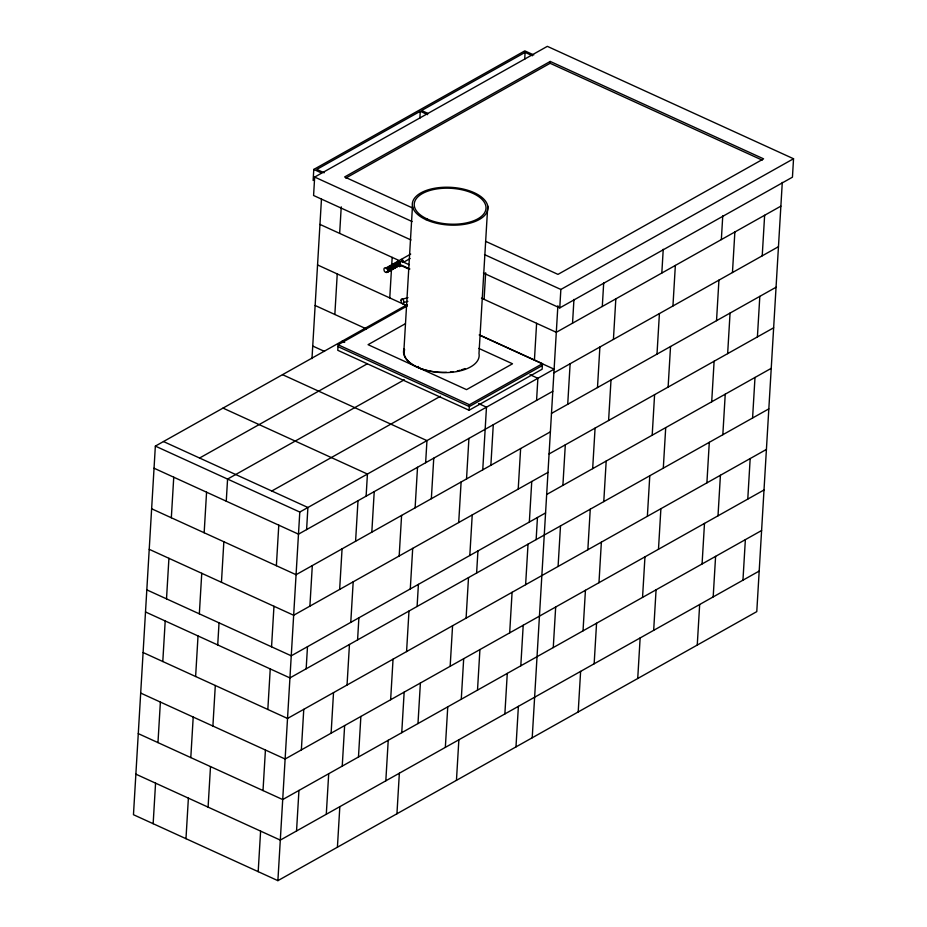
<?xml version="1.0" encoding="UTF-8"?>
<svg xmlns="http://www.w3.org/2000/svg" width="927" height="927" viewBox="0 0 927 927"><rect width="100%" height="100%" fill="white"/><g stroke="black" fill="none" stroke-linecap="round" stroke-linejoin="round"><path stroke-width="1.39" d="M407.185 304.635L155.354 446.107L133.465 814.706L277.891 880.65L756.78 611.623L782.284 182.387M153.152 823.697L155.562 783.153M157.972 742.608L160.383 702.063M162.793 661.519L165.203 620.963M166.512 598.854L168.923 558.309M171.333 517.764L173.743 477.208M185.979 838.692L188.39 798.135M190.8 757.591L193.21 717.046M195.62 676.501L198.03 635.957M199.34 613.836L201.75 573.292M204.16 532.747L206.57 492.202M208.088 807.127L210.499 766.583M212.897 726.038L215.307 685.493M217.718 644.949L219.039 622.828M221.449 582.283L223.847 541.739M226.258 501.194L227.578 479.074L404.334 379.769M258.193 871.658L260.603 831.113M263.013 790.569L265.423 750.024M267.833 709.468L270.244 668.923M271.553 646.814L273.963 606.258M276.373 565.713L278.784 525.169M313.129 180.487L313.789 169.432L524.821 50.869L533.755 54.948M483.407 273.036L559.769 307.903L792.446 177.184L793.535 158.749L547.347 46.35L314.67 177.069L313.581 195.493L410.997 239.977M277.891 880.65L299.792 512.052L554.114 369.166L479.271 335.006M311.982 358.622L321.46 199.235M306.594 529.607L307.903 507.486L163.476 441.542M296.536 830.986L298.946 790.441M301.356 749.897L303.766 709.34M306.165 668.796L307.486 646.687M309.896 606.131L312.306 565.586M334.844 314.485L337.243 273.94M339.653 233.395L341.24 206.837M407.382 305.864L338.112 344.774L337.787 350.302L469.085 410.255L542.133 369.213L542.469 363.685L479.444 334.914M326.292 814.265L328.703 773.721M331.113 733.176L333.523 692.631M339.653 589.421L342.063 548.865M337.416 847.208L339.827 806.664M342.237 766.119L344.635 725.574M347.046 685.03L349.456 644.485M350.777 622.365L353.187 581.82M355.586 541.275L357.996 500.719M357.579 639.92L358.888 617.799M366.119 496.165L367.428 474.045L223.001 408.1M358.471 757L360.87 716.455M371.82 532.156L374.23 491.6M389.769 297.926L391.426 269.954M391.762 264.369L392.179 257.382M399.908 262.156L397.938 261.252C400.105 261.854 400.626 266.628 397.671 265.678L399.641 266.582L399.908 262.156L403.152 260.336L401.182 259.433A2.561 1.75 60.7 0 1 402.538 260.719M403.708 353.766L412.469 206.327M419.861 118.192L420.267 111.275L427.648 114.647M385.817 780.824L388.228 740.279M390.638 699.734L393.048 659.19M399.178 555.98L401.588 515.435M396.941 813.767L399.352 773.222M401.75 732.678L404.16 692.133M406.571 651.588L408.981 611.044M410.29 588.923L412.7 548.378M415.111 507.834L417.521 467.289M417.104 606.478L418.413 584.369M425.644 462.724L426.953 440.615L282.526 374.67M417.984 723.558L420.394 683.014M431.345 498.714L433.755 458.17M445.342 747.382L447.753 706.837M450.163 666.293L452.573 625.748M458.703 522.538L461.113 481.994M469.085 410.255L469.421 404.728L542.469 363.685M466.524 478.958L468.923 438.401M487.753 206.061L478.992 353.5A37.868 18.876 3.4 0 1 440.024 372.469A37.868 18.876 3.4 0 1 404.045 348.853M484.091 299.34L485.667 272.77M456.455 780.337L458.865 739.792M461.275 699.236L463.685 658.691M466.096 618.147L468.506 577.602M469.815 555.482L472.225 514.937M476.617 573.037L477.938 550.928M482.747 469.838L486.478 407.173L478.599 403.569M477.509 690.117L479.919 649.572M490.87 465.273L493.28 424.728M524.694 59.293L525.111 52.376L532.492 55.747M504.867 713.952L507.278 673.396M509.676 632.851L512.086 592.307M518.216 489.097L520.626 448.552M345.759 178.088L550.128 63.291L550.232 61.449L763.605 158.853L557.973 274.38L485.539 241.298M534.45 359.676L536.606 323.314M515.98 746.895L518.39 706.351M520.8 665.806L523.21 625.25M525.621 584.705L528.031 544.161M529.34 522.052L531.75 481.495M536.571 400.406L537.88 378.286L530.001 374.693M536.142 539.607L537.451 517.486M532.214 737.776L557.88 305.748M559.769 307.903L560.858 289.467L793.535 158.749M553.268 647.567L555.679 607.011M558.089 566.467L560.499 525.922M562.898 485.377L565.308 444.833M567.718 404.288L570.128 363.743M572.538 323.187L573.952 299.421M578.205 711.936L580.615 671.391M583.025 630.847L585.435 590.302M587.845 549.746L590.256 509.201M592.666 468.656L595.076 428.112M597.486 387.567L599.885 347.022M602.295 306.478L603.709 282.7M594.149 663.79L596.559 623.245M598.969 582.701L601.368 542.156M603.778 501.6L606.188 461.055M608.599 420.51L611.009 379.966M613.419 339.421L615.829 298.876M637.73 678.494L640.14 637.95M642.55 597.405L644.96 556.86M647.37 516.316L649.781 475.76M652.191 435.215L654.589 394.67M657 354.126L659.41 313.581M661.82 273.036L663.234 249.27M653.674 630.348L656.073 589.804M658.483 549.259L660.893 508.714M663.303 468.17L665.713 427.614M668.124 387.069L670.534 346.524M672.944 305.98L675.354 265.435M697.255 645.053L699.665 604.508M702.075 563.964L704.485 523.419M706.895 482.874L709.294 442.33M711.704 401.785L714.114 361.229M716.525 320.684L718.935 280.139M721.345 239.595L722.759 215.829M713.187 596.907L715.598 556.362M718.008 515.818L720.418 475.273M722.828 434.728L725.238 394.184M727.649 353.639L730.059 313.083M732.457 272.538L734.868 231.993M742.956 580.186L745.366 539.641M747.776 499.097L750.175 458.552M752.585 418.007L754.995 377.463M757.405 336.918L759.816 296.362M762.226 255.817L764.636 215.273M386.038 267.938C391.124 270.881 384.102 275.203 383.929 269.259A2.561 1.75 60.7 0 1 386.038 267.938L410.707 254.079M420.267 111.275L316.779 169.421L324.16 172.793M525.111 52.376L421.623 110.522L427.776 113.326M550.232 61.449L344.612 176.964L413.094 208.227M386.536 268.251L398.448 261.565M386.999 268.691L398.911 262.005M387.393 269.224L399.294 262.538M387.671 269.827L399.583 263.141M387.834 270.452L399.746 263.766M387.868 271.055L399.78 264.369L409.873 268.981M404.218 261.877L410.163 258.529M386.281 272.526L399.676 264.913M386.779 272.515L399.444 265.354M387.208 272.353L399.108 265.667M399.641 266.582L401.264 265.667L408.842 269.12M405.354 323.72L368.054 344.67L466.536 389.63L512.527 363.79L478.842 348.413M199.583 458.031L366.988 363.987M417.289 367.15L418.506 366.466M271.796 490.997L440.452 396.258M780.87 206.153L556.304 332.306L481.461 298.146M542.353 365.528L469.305 406.571L338.007 346.617M553.894 372.863L778.46 246.698M552.805 391.287L298.482 534.161L154.044 468.216M551.484 413.407L776.05 287.243M550.395 431.831L296.072 574.705L151.634 508.772M549.074 453.952L773.639 327.799M547.984 472.376L293.662 615.261L149.224 549.317M546.663 494.497L771.229 368.343M545.574 512.932L291.252 655.806L146.814 589.862M768.819 408.888L289.931 677.915L145.504 611.971M766.409 449.433L287.532 718.46L143.094 652.527M764.01 489.977L285.122 759.016L140.684 693.072M761.6 530.522L282.712 799.561L138.274 733.616M759.19 571.067L280.302 840.105L135.863 774.161M402.585 299.143L407.973 297.625M403.848 302.492L407.892 301.345M550.128 63.291L762.168 160.104M313.789 169.432L321.576 172.99M314.67 177.069L412.098 221.541M484.508 254.601L560.858 289.467M401.53 261.24L409.108 264.705M319.966 224.404L398.737 260.371M317.555 264.948L406.837 305.713M315.145 305.493L366.35 328.876M342.04 341.229L344.67 342.422M338.112 344.774L469.421 404.728M312.735 346.049L324.554 351.437M155.354 446.107L299.792 512.052M401.264 265.667A2.561 1.356 -65.5 0 1 399.769 264.554A2.561 1.356 -65.5 0 1 401.252 261.437A2.561 1.356 -65.5 0 1 403.002 262.005M402.828 261.321A2.561 1.75 60.7 0 1 402.99 261.935M464.948 368.552A36.211 18.053 3.4 0 1 461.287 369.885M459.989 370.267A36.211 18.053 3.4 0 1 457.266 370.939M452.955 371.727A36.211 18.053 3.4 0 1 450.395 372.028M446.432 372.318A36.211 18.053 3.4 0 1 404.624 349.653M401.055 300.232A2.561 1.263 74.2 0 0 403.036 303.836A2.561 1.263 74.2 0 0 403.268 300.012A2.561 1.263 74.2 0 0 401.055 300.232M426.049 219.711A37.868 18.876 3.4 0 0 487.405 210.974A37.868 18.876 3.4 0 0 436.86 187.903A37.868 18.876 3.4 0 0 426.049 219.711M427.266 219.027A35.944 17.926 3.4 0 0 485.516 210.742A35.944 17.926 3.4 0 0 437.532 188.83A35.944 17.926 3.4 0 0 427.266 219.027"/></g></svg>
